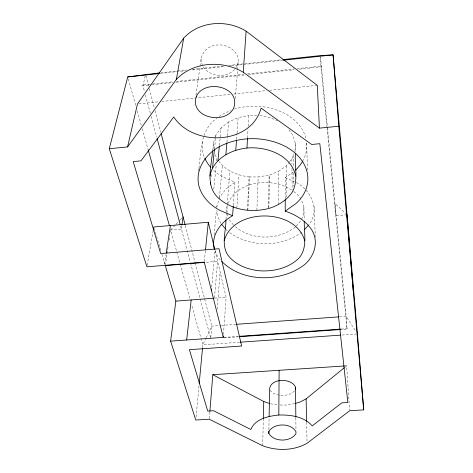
<?xml version="1.0" encoding="UTF-8"?>
<svg xmlns="http://www.w3.org/2000/svg" width="473" height="473" viewBox="0 0 473 473"><rect width="100%" height="100%" fill="white"/><g stroke="black" fill="none" stroke-linecap="round" stroke-linejoin="round"><path stroke-width="0.35" stroke-dasharray="2.37 1.77" d="M285.237 198.772L285.249 177.653L293.242 171.983M278.408 204.649L278.739 171.232L286.342 165.775L289.109 162.387M268.906 429.732L269.119 417.34M268.853 207.759L269.592 175.04L278.739 171.232M262.698 445.773L263.319 419.208M268.38 207.848L269.143 175.122L269.592 175.04M256.869 210.42L258.157 176.967L269.143 175.122M294.957 151.301L295.294 143.201L292.805 135.243L288.737 129.578M247.373 210.373L249.088 176.932C237.842 175.382 225.993 171.078 219.111 161.577M247.858 210.379L249.549 176.932M293.857 191.606C302.815 197.454 307.048 210.314 301.165 219.738M247.527 137.897L248.018 129.2M248.183 126.303L248.798 115.436L256.916 115.453M296.346 182.537C311.358 190.418 320.41 210.396 308.774 224.9M236.819 208.327L239.007 174.921M223.469 334.47L226.124 297.269L214.99 250.371L211.656 287.507M233.313 205.56L234.957 182.271L222.665 176.878A46.484 37.414 3.4 0 1 212.738 169.5M236.565 139.387L236.985 133.587M237.038 132.866L238.144 117.641L248.798 115.436M209.308 418.487L209.835 411.918M235.294 98.609L238.161 62.365C239.409 51.049 226.904 43.652 216.764 45.053C206.565 45.662 199.724 55.034 200.274 64.884M225.976 219.259L226.496 212.667M226.555 211.934L226.957 206.807L228.016 203.78M227.265 204.401L229.89 171.049M217.125 309.23L220.134 272.04M226.934 142.219L227.436 136.413M227.501 135.686L228.696 121.886L238.144 117.641M210.792 337.627L211.78 326.11L195.444 264.011M214.488 297.777L217.592 261.338L205.241 262.344M219.46 197.377L222.328 165.544M214.115 235.087L216.415 210.207M216.687 207.28L218.893 199.701M196.047 417.109L198.991 385.714M202.556 347.756L202.828 344.835L205.915 338.378M219.425 145.317L221.122 127.84L228.696 121.886M213.82 189.046L216.179 165.237M216.604 160.903L216.817 158.739L214.789 153.613M204.324 261.409L205.43 250.53M211.07 176.943L211.295 174.785M214.494 148.924L215.706 137.235M215.783 136.508L215.936 135.047L221.122 127.84M212.596 151.029L213.447 142.97L214.896 138.347M198.589 171.108L198.861 168.908M198.95 168.175C201.238 150.922 200.327 129.07 216.9 118.345M181.88 225.467L181.396 229.033L170.629 229.961L176.595 251.234M195.976 95.203L200.174 65.605M165.29 265.595L167.034 253.96M167.14 253.232L167.578 250.323M167.684 249.596L168.122 246.687M169.103 240.142L169.866 235.051M170.304 232.142L170.522 230.688M164.598 263.934L166.023 254.515M147.174 265.359L153.169 230.599M145.223 75.81L142.947 85.755L144.478 91.455M238.161 62.365L236.967 66.185L235.791 67.881M215.103 137.69L215.936 135.047M219.123 199.021L219.815 196.987L226.029 188.94L234.957 182.271M228.228 203.177C238.215 179.598 274.541 177.144 293.272 191.169M289.571 161.819L291.882 158.993L293.946 153.831M206.222 337.728L211.78 326.11L220.595 325.465M296.258 225.982L300.574 221.092M170.629 229.961L175.595 224.74M176.092 224.214L179.569 220.56M180.065 220.04L183.045 216.906M294.431 391.059C290.966 394.831 285.461 395.647 280.578 395.375M234.614 69.584C225.988 78.441 209.237 76.898 202.816 66.179M344.929 367.219L346.644 365.818L349.624 409.996M219.17 116.541L221.435 114.732L230.848 110.451M295.3 227.064C277.923 240.656 250.046 240.674 233.816 225.296M301.809 232.113C280.826 247.751 249.129 247.686 228.382 231.658M294.797 403.617L285.804 405.083L279.407 405.012M234.259 109.08C251.849 103.889 271.307 105.739 287.3 114.856L288.045 115.453A46.543 37.527 2.1 0 1 306.001 138.666M160.974 72.73L177.127 70.991M177.86 70.915L186.675 69.969M192.546 69.336L222.653 66.096M228.53 65.463L282.139 59.704M160.028 73.463L185.718 70.702M192.328 69.992L224.622 66.522M231.226 65.812L282.558 60.302M149.929 84.271L141.87 85.128L142.947 85.755L150.993 84.904M152.862 83.963L173.384 81.782M176.317 81.474L243.749 74.32M247.414 73.93L294.147 68.969M297.062 68.662L321.835 66.031L320.984 66.882L297.765 69.342M151.727 84.821L172.941 82.574M175.867 82.267L244.63 74.976M248.29 74.586L294.135 69.726M138.95 103.829L158.762 101.778M161.701 101.47L230.682 94.322M233.615 94.021L266.636 90.597M269.575 90.29L317.271 85.347M347.046 214.754L335.795 215.723L334.985 203.561L345.473 213.299M214.476 298.161L226.124 297.269M221.329 325.412L235.288 324.395M339.555 316.804L346.159 316.319L355.903 331.514M223.93 337.409L238.599 336.362M341.181 329.06L347.034 328.646L347.779 329.025L341.204 329.492M224.084 337.823L238.002 336.835M239.504 342.251L202.828 344.835L191.5 304.417M342.097 335.026L355.998 334.05M344.445 365.966L346.644 365.818M249.088 176.932L258.157 176.967M270.473 403.776L277.988 404.994M279.283 395.162C275.434 394.63 270.905 392.951 269.61 388.912M259.872 115.459L270.538 117.7L277.48 120.852M285.249 177.653L294.389 181.679M220.3 259.837L217.87 257.123L214.683 249.85M225.852 229.257L227.241 230.871M233.414 224.817L229.931 220.708L228.82 217.994M220.755 223.333L217.178 214.801L217.012 210.651M227.158 213.926L228.542 217.314M202.58 65.54L201.386 62.359L201.196 58.386M154.21 228.382L161.11 251.553M161.943 254.362L164.87 264.194M128.331 79.056L136.076 106.685M137.265 110.936L141.238 125.109M142.231 128.65L148.191 149.906M176.79 251.943L179.971 263.29M180.172 263.999L190.111 299.45M145.436 95.02L150.408 113.555M151.171 116.405L156.717 137.075M180.633 226.183L190.347 262.397M190.542 263.106L210.544 337.639M145.926 75.81L148.552 85.79M149.297 88.64L154.364 107.879M155.109 110.729L160.737 132.109M185.298 225.467L195.254 263.295M320.469 57.062L346.159 316.319L347.034 328.646L327.115 128.473M327.038 127.74L320.984 66.882L320.404 57.008M202.19 141.817L202.716 152.111A46.484 37.414 3.4 0 0 204.437 157.432M216.823 205.814L216.876 207.198M213.447 142.97L213.684 148.847M314.125 206.299L315.308 237.156M307.485 170.049L306.622 142.113A46.549 37.538 2.1 0 1 303.122 160.353M226.957 206.807L227.117 212.501M303.908 207.192L304.216 219.685M306.622 422.158L307.048 441.812M295.294 143.201L295.418 152.022M293.437 155.097L293.579 167.655M293.638 172.828L293.786 186.126M295.844 417.931L295.968 429.614M291.882 158.993L291.93 164.06M291.965 168.4L292.154 189.389M286.342 165.775L286.372 197.69"/><path stroke-width="0.71" d="M221.754 261.463C242.738 282.529 280.394 282.47 303.79 265.264C313.883 257.282 318.861 242.968 312.517 231.137C306.492 221.027 296.104 214.896 285.231 211.153L285.237 199.5M278.81 415.016C290.546 414.756 304.127 416.429 312.215 425.889L341.772 402.86L347.844 402.488L319.831 143.697L311.695 144.478L261.108 108.14C250.785 145.335 193.398 146.671 173.733 116.997L140.954 160.85L133.197 161.595L160.678 253.569L219.023 248.721L241.65 346.023L189.395 349.677L207.742 411.102L213.601 410.741L250.826 429.49C255.249 418.747 268.439 416.092 278.81 415.016L279.129 370.3M268.841 433.38L268.883 431.465C274.115 422.756 291.155 422.726 295.992 431.802L295.879 433.717C290.463 442.214 273.873 442.249 268.841 433.38L268.877 431.193M269.131 416.612L269.61 388.912C270.68 377.874 291.847 377.903 295.519 387.257L295.838 417.198M263.337 418.475L263.733 401.5L212.809 374.699L209.894 411.185M295.436 153.494C294.437 166.342 298.776 180.426 292.178 192.28C286.685 200.422 278.071 205.584 268.835 208.487L268.368 208.575C251.642 212.749 232.722 210.237 219.324 198.826C204.868 186.841 211.23 167.619 212.513 151.762M295.412 389.202L295.519 387.257M209.947 175.95C213.122 158.786 230.972 149.699 246.959 148.037L247.485 138.619M304.251 221.151C304.009 234.774 308.597 251.411 295.726 260.984C285.343 269.007 271.874 271.691 258.985 270.751C246.995 269.368 234.638 264.673 227.442 254.492C221.163 243.967 226.029 231.386 225.917 219.992M282.872 59.622L320.322 55.595L333.075 54.874L338.786 126.244L319.446 128.136L243.252 72.263L246.114 31.165C226.886 19.269 199.281 20.995 183.69 38.147L137.483 103.983L127.562 146.932L109.281 148.723L146.926 266.807L204.247 262.131L223.262 337.385L170.617 341.134L175.861 301.118L165.29 265.595L204.513 262.403M223.262 337.385L223.368 335.931M214.103 248.526C211.129 234.596 221.027 222.192 232.598 215.747L233.266 206.287M235.779 150.26L236.512 140.114M225.869 154.565L226.874 142.947M211.396 290.422L211.526 288.962M199.198 383.526L202.485 348.483M217.941 160.607L219.354 146.045M205.507 249.803L208.309 222.245L153.796 226.981L153.293 229.872M210.319 184.139L210.467 182.696M212.525 167.915L214.417 149.657M186.658 339.992L191.175 299.947M181.981 224.752L183.045 216.906M166.242 253.067L170.398 225.538M127.562 146.932L176.388 79.375L183.69 38.147M109.281 148.723L127.734 76.933L159.502 72.889M224.303 240.491C233.426 207.623 296.199 207.783 304.736 240.988M304.458 229.712L308.295 225.432M176.388 79.375C193.392 61.496 222.588 60.059 243.252 72.263M295.489 403.41L300.337 401.926L306.114 398.863L344.362 367.681M285.231 211.153L295.944 203.556A48.808 38.053 2.1 0 0 307.645 175.193A48.802 38.041 2.1 0 0 288.169 148.102L287.383 147.493C266.246 135.822 239.421 135.68 218.23 147.286C205.217 154.955 195.319 169.647 198.737 185.203A48.731 37.923 3.3 0 0 219.714 210.284L232.598 215.747M127.734 76.933L159.295 73.54M283.286 60.219L333.075 54.874L357.464 333.944L363.719 409.89L349.677 410.735L307.083 443.266C293.709 450.846 276.918 451.082 262.698 445.773L209.249 419.214L195.769 420.03L170.617 341.134M175.861 301.118L213.749 298.221M236.021 324.342L338.822 316.857M239.332 336.315L340.448 329.113M239.468 336.729L340.471 329.545M240.237 342.198L340.631 335.132M212.809 374.699L344.445 365.966M246.959 148.037C266.553 146.24 291.333 154.902 295.761 176.287M263.733 401.5L269.125 403.321M246.114 31.165L317.271 85.347L319.446 128.136M221.677 224.409L225.385 228.719M148.191 149.906L169.44 225.71M157.101 138.506L180.248 224.758M161.11 133.534L185.114 224.758M208.309 222.245L214.825 249.667M338.786 126.244L363.719 409.89M347.046 214.754L353.254 290.836M306.114 398.863L306.605 421.431M210.787 167.442A46.484 37.414 3.4 0 1 204.714 158.088M302.785 160.98A46.549 37.538 2.1 0 1 295.483 170.132M196.384 96.273C189.135 117.481 224.728 125.511 233.567 108.329C241.709 86.819 204.898 78.364 196.384 96.273"/></g></svg>
